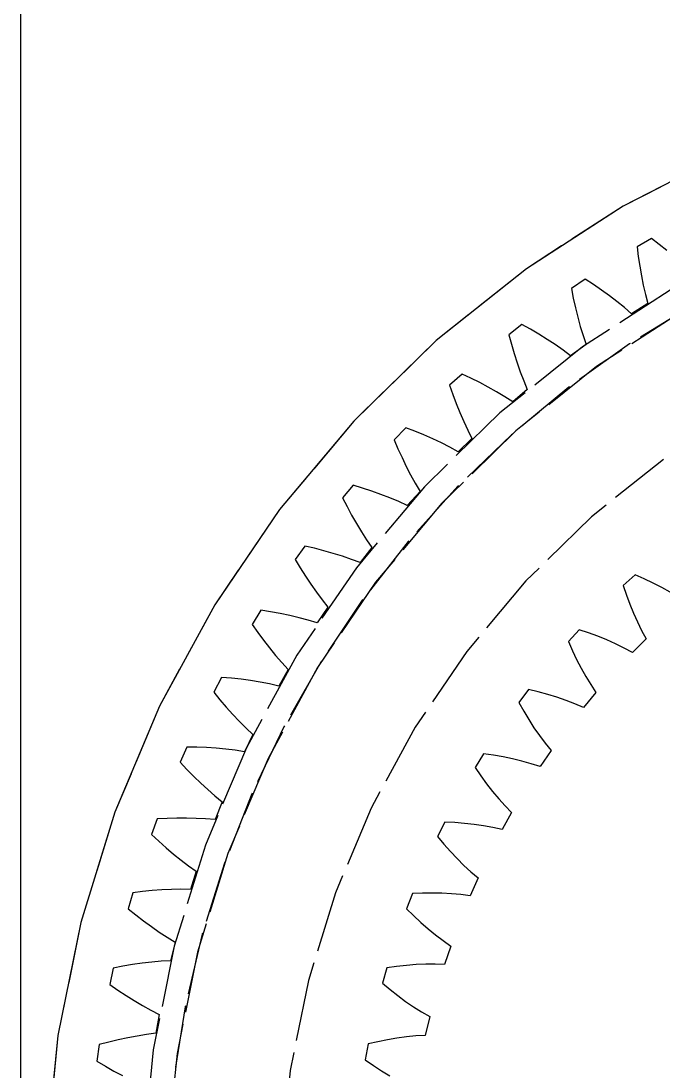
# Model space of a CAD drawing. Header units: millimetres. Extents: x -9 to 221, y -53 to 196.
# Drawn here: x 0.75 to 14.08, y 148.54 to 170.32 of the extents above; entities that cross this region are included whole.
import ezdxf

# ---------------------------------------------------------------- set-up
doc = ezdxf.new("R2010")
doc.units = ezdxf.units.MM
doc.linetypes.add('DASHED', pattern=[1.524, 1.27, -0.254])
doc.layers.add('HIDDEN', color=8, linetype='DASHED')
doc.layers.add('VISIBLE', color=7, linetype='CONTINUOUS')

msp = doc.modelspace()

# ---------------------------------------------------------------- linework, layer by layer
at = {"layer": 'HIDDEN'}
for points in [[(0.75, 81.6), (0.75, 187.1)], [(15.37911, 167.57614), (13.25, 166.48461), (11.24015, 165.18651), (9.36954, 163.69475), (7.65676, 162.02415), (6.11882, 160.19131), (4.77102, 158.21444), (3.62675, 156.11321), (2.69738, 153.90848), (1.99215, 151.62218), (1.51806, 149.27701), (1.27983, 146.8963), (1.27983, 144.5037), (1.51806, 142.12299), (1.99215, 139.77782), (2.69738, 137.49152), (3.62675, 135.28679), (4.77102, 133.18556), (6.11882, 131.20869), (7.65676, 129.37585), (9.36954, 127.70525), (11.24015, 126.21349), (13.25, 124.91539), (15.37911, 123.82386)], [(15.37911, 167.57614), (13.25, 166.48461), (11.24015, 165.18651), (9.36954, 163.69475), (7.65676, 162.02415), (6.11882, 160.19131), (4.77102, 158.21444), (3.62675, 156.11321), (2.69738, 153.90848), (1.99215, 151.62218), (1.51806, 149.27701), (1.27983, 146.8963), (1.27983, 144.5037), (1.51806, 142.12299), (1.99215, 139.77782), (2.69738, 137.49152), (3.62675, 135.28679), (4.77102, 133.18556), (6.11882, 131.20869), (7.65676, 129.37585), (9.36954, 127.70525), (11.24015, 126.21349), (13.25, 124.91539), (15.37911, 123.82386)], [(15.37911, 167.57614), (13.25, 166.48461), (11.24015, 165.18651), (9.36954, 163.69475), (7.65676, 162.02415), (6.11882, 160.19131), (4.77102, 158.21444), (3.62675, 156.11321), (2.69738, 153.90848), (1.99215, 151.62218), (1.51806, 149.27701), (1.27983, 146.8963), (1.27983, 144.5037), (1.51806, 142.12299), (1.99215, 139.77782), (2.69738, 137.49152), (3.62675, 135.28679), (4.77102, 133.18556), (6.11882, 131.20869), (7.65676, 129.37585), (9.36954, 127.70525), (11.24015, 126.21349), (13.25, 124.91539), (15.37911, 123.82386)], [(15.37911, 167.57614), (13.25, 166.48461), (11.24015, 165.18651), (9.36954, 163.69475), (7.65676, 162.02415), (6.11882, 160.19131), (4.77102, 158.21444), (3.62675, 156.11321), (2.69738, 153.90848), (1.99215, 151.62218), (1.51806, 149.27701), (1.27983, 146.8963), (1.27983, 144.5037), (1.51806, 142.12299), (1.99215, 139.77782), (2.69738, 137.49152), (3.62675, 135.28679), (4.77102, 133.18556), (6.11882, 131.20869), (7.65676, 129.37585), (9.36954, 127.70525), (11.24015, 126.21349), (13.25, 124.91539), (15.37911, 123.82386)], [(15.37911, 167.57614), (13.25, 166.48461), (11.24015, 165.18651), (9.36954, 163.69475), (7.65676, 162.02415), (6.11882, 160.19131), (4.77102, 158.21444), (3.62675, 156.11321), (2.69738, 153.90848), (1.99215, 151.62218), (1.51806, 149.27701), (1.27983, 146.8963), (1.27983, 144.5037), (1.51806, 142.12299), (1.99215, 139.77782), (2.69738, 137.49152), (3.62675, 135.28679), (4.77102, 133.18556), (6.11882, 131.20869), (7.65676, 129.37585), (9.36954, 127.70525), (11.24015, 126.21349), (13.25, 124.91539), (15.37911, 123.82386)], [(13.8377, 165.81281), (13.53795, 165.63975)], [(13.8377, 165.81281), (13.53795, 165.63975)], [(14.00044, 165.68941), (13.8377, 165.81281)], [(14.00044, 165.68941), (13.8377, 165.81281)], [(13.53795, 165.63975), (13.56344, 165.4371)], [(13.53795, 165.63975), (13.56344, 165.4371)], [(14.15902, 165.56335), (14.00044, 165.68941)], [(14.15902, 165.56335), (14.00044, 165.68941)], [(13.56344, 165.4371), (13.59332, 165.23674)], [(13.56344, 165.4371), (13.59332, 165.23674)], [(13.59332, 165.23674), (13.62772, 165.0388)], [(13.59332, 165.23674), (13.62772, 165.0388)], [(12.4625, 164.96773), (12.17556, 164.77418)], [(12.4625, 164.96773), (12.17556, 164.77418)], [(12.63346, 164.85598), (12.4625, 164.96773)], [(12.63346, 164.85598), (12.4625, 164.96773)], [(13.62772, 165.0388), (13.66682, 164.84342)], [(13.62772, 165.0388), (13.66682, 164.84342)], [(14.25, 164.75256), (12.40764, 163.56264), (10.69291, 162.19519), (9.12286, 160.6638), (7.71308, 158.9837), (6.4776, 157.17157), (5.42868, 155.24544), (4.57676, 153.22444), (3.9303, 151.12866), (3.49572, 148.97893), (3.27735, 146.79661), (3.27735, 144.60339), (3.49572, 142.42107), (3.9303, 140.27134), (4.57676, 138.17556), (5.42868, 136.15456), (6.4776, 134.22843), (7.71308, 132.4163), (9.12286, 130.7362), (10.69291, 129.20481), (12.40764, 127.83736), (14.25, 126.64744)], [(14.25, 164.75256), (12.40764, 163.56264), (10.69291, 162.19519), (9.12286, 160.6638), (7.71308, 158.9837), (6.4776, 157.17157), (5.42868, 155.24544), (4.57676, 153.22444), (3.9303, 151.12866), (3.49572, 148.97893), (3.27735, 146.79661), (3.27735, 144.60339), (3.49572, 142.42107), (3.9303, 140.27134), (4.57676, 138.17556), (5.42868, 136.15456), (6.4776, 134.22843), (7.71308, 132.4163), (9.12286, 130.7362), (10.69291, 129.20481), (12.40764, 127.83736), (14.25, 126.64744)], [(12.17556, 164.77418), (12.21512, 164.57381)], [(12.17556, 164.77418), (12.21512, 164.57381)], [(12.80044, 164.7413), (12.63346, 164.85598)], [(12.80044, 164.7413), (12.63346, 164.85598)], [(12.96328, 164.62361), (12.80044, 164.7413)], [(12.96328, 164.62361), (12.80044, 164.7413)], [(13.66682, 164.84342), (13.71083, 164.6508)], [(13.66682, 164.84342), (13.71083, 164.6508)], [(12.21512, 164.57381), (12.2589, 164.37602)], [(12.21512, 164.57381), (12.2589, 164.37602)], [(13.12174, 164.50282), (12.96328, 164.62361)], [(13.12174, 164.50282), (12.96328, 164.62361)], [(13.27558, 164.37882), (13.12174, 164.50282)], [(13.27558, 164.37882), (13.12174, 164.50282)], [(13.76005, 164.46116), (13.42445, 164.25145)], [(13.76005, 164.46116), (13.42445, 164.25145)], [(13.71083, 164.6508), (13.76005, 164.46116)], [(13.71083, 164.6508), (13.76005, 164.46116)], [(14.5, 164.31955), (12.69951, 163.15667), (11.02375, 161.8203), (9.48938, 160.32371), (8.11165, 158.68179), (6.90425, 156.91086), (5.87917, 155.0285), (5.04661, 153.05343), (4.41484, 151.00528), (3.99014, 148.90441), (3.77673, 146.77169), (3.77673, 144.62831), (3.99014, 142.49559), (4.41484, 140.39472), (5.04661, 138.34657), (5.87917, 136.3715), (6.90425, 134.48914), (8.11165, 132.71821), (9.48938, 131.07629), (11.02375, 129.5797), (12.69951, 128.24333), (14.5, 127.08045)], [(14.69683, 164.43181), (13.37921, 163.6258), (12.12285, 162.72727), (10.93425, 161.74086), (9.81954, 160.67167), (8.78446, 159.5252), (7.83437, 158.30737), (6.97416, 157.02448), (6.20828, 155.68313), (5.54068, 154.29026), (4.9748, 152.85306), (4.51357, 151.37894), (4.15936, 149.8755), (3.914, 148.35052)], [(12.2589, 164.37602), (12.30703, 164.18096)], [(12.2589, 164.37602), (12.30703, 164.18096)], [(13.42445, 164.25145), (13.27558, 164.37882)], [(13.42445, 164.25145), (13.27558, 164.37882)], [(11.1496, 164.02878), (10.87686, 163.81569)], [(11.1496, 164.02878), (10.87686, 163.81569)], [(11.32794, 163.92924), (11.1496, 164.02878)], [(11.32794, 163.92924), (11.1496, 164.02878)], [(12.30703, 164.18096), (12.35966, 163.98878)], [(12.30703, 164.18096), (12.35966, 163.98878)], [(10.87686, 163.81569), (10.9303, 163.61857)], [(10.87686, 163.81569), (10.9303, 163.61857)], [(11.50252, 163.82648), (11.32794, 163.92924)], [(11.50252, 163.82648), (11.32794, 163.92924)], [(11.67316, 163.72043), (11.50252, 163.82648)], [(11.67316, 163.72043), (11.50252, 163.82648)], [(12.35966, 163.98878), (12.417, 163.7997)], [(12.35966, 163.98878), (12.417, 163.7997)], [(10.9303, 163.61857), (10.98777, 163.42432)], [(10.9303, 163.61857), (10.98777, 163.42432)], [(11.83967, 163.61099), (11.67316, 163.72043)], [(11.83967, 163.61099), (11.67316, 163.72043)], [(12.00178, 163.49803), (11.83967, 163.61099)], [(12.00178, 163.49803), (11.83967, 163.61099)], [(12.47932, 163.61396), (12.15917, 163.38135)], [(12.47932, 163.61396), (12.15917, 163.38135)], [(12.417, 163.7997), (12.47932, 163.61396)], [(12.417, 163.7997), (12.47932, 163.61396)], [(10.98777, 163.42432), (11.04939, 163.23308)], [(10.98777, 163.42432), (11.04939, 163.23308)], [(12.15917, 163.38135), (12.00178, 163.49803)], [(12.15917, 163.38135), (12.00178, 163.49803)], [(11.04939, 163.23308), (11.11529, 163.04505)], [(11.04939, 163.23308), (11.11529, 163.04505)], [(9.90539, 163.00054), (9.64818, 162.76895)], [(9.90539, 163.00054), (9.64818, 162.76895)], [(10.09024, 162.91368), (9.90539, 163.00054)], [(10.09024, 162.91368), (9.90539, 163.00054)], [(11.11529, 163.04505), (11.18569, 162.86043)], [(11.11529, 163.04505), (11.18569, 162.86043)], [(9.64818, 162.76895), (9.71525, 162.57603)], [(9.64818, 162.76895), (9.71525, 162.57603)], [(10.27157, 162.82335), (10.09024, 162.91368)], [(10.27157, 162.82335), (10.09024, 162.91368)], [(10.44919, 162.72946), (10.27157, 162.82335)], [(10.44919, 162.72946), (10.27157, 162.82335)], [(10.62293, 162.6319), (10.44919, 162.72946)], [(10.62293, 162.6319), (10.44919, 162.72946)], [(11.18569, 162.86043), (11.26082, 162.67948)], [(11.18569, 162.86043), (11.26082, 162.67948)], [(9.71525, 162.57603), (9.78613, 162.38626)], [(9.71525, 162.57603), (9.78613, 162.38626)], [(10.79252, 162.53052), (10.62293, 162.6319)], [(10.79252, 162.53052), (10.62293, 162.6319)], [(10.95767, 162.42511), (10.79252, 162.53052)], [(10.95767, 162.42511), (10.79252, 162.53052)], [(11.26082, 162.67948), (10.95767, 162.42511)], [(11.26082, 162.67948), (10.95767, 162.42511)], [(9.78613, 162.38626), (9.86093, 162.19979)], [(9.78613, 162.38626), (9.86093, 162.19979)], [(9.86093, 162.19979), (9.9398, 162.01681)], [(9.86093, 162.19979), (9.9398, 162.01681)], [(8.73595, 161.88801), (8.49552, 161.63904)], [(8.73595, 161.88801), (8.49552, 161.63904)], [(8.92641, 161.81425), (8.73595, 161.88801)], [(8.92641, 161.81425), (8.73595, 161.88801)], [(9.9398, 162.01681), (10.02289, 161.83755)], [(9.9398, 162.01681), (10.02289, 161.83755)], [(8.49552, 161.63904), (8.57588, 161.45127)], [(8.49552, 161.63904), (8.57588, 161.45127)], [(9.11359, 161.73679), (8.92641, 161.81425)], [(9.11359, 161.73679), (8.92641, 161.81425)], [(9.29733, 161.65553), (9.11359, 161.73679)], [(9.29733, 161.65553), (9.11359, 161.73679)], [(9.47745, 161.57033), (9.29733, 161.65553)], [(9.47745, 161.57033), (9.29733, 161.65553)], [(10.11047, 161.66228), (9.8258, 161.38739)], [(10.11047, 161.66228), (9.8258, 161.38739)], [(10.02289, 161.83755), (10.11047, 161.66228)], [(10.02289, 161.83755), (10.11047, 161.66228)], [(8.57588, 161.45127), (8.65982, 161.26691)], [(8.57588, 161.45127), (8.65982, 161.26691)], [(9.6537, 161.48102), (9.47745, 161.57033)], [(9.6537, 161.48102), (9.47745, 161.57033)], [(9.8258, 161.38739), (9.6537, 161.48102)], [(9.8258, 161.38739), (9.6537, 161.48102)], [(14.0859, 161.22831), (12.59526, 160.03957), (11.23038, 158.7083), (10.00484, 157.24776), (8.93081, 155.67245), (8.01897, 153.99803), (7.27838, 152.24114), (6.7164, 150.41924), (6.33861, 148.55043), (6.14877, 146.6533), (6.14877, 144.7467), (6.33861, 142.84957), (6.7164, 140.98076), (7.27838, 139.15886), (8.01897, 137.40197), (8.93081, 135.72755), (10.00484, 134.15224), (11.23038, 132.6917), (12.59526, 131.36043), (14.0859, 130.17169)], [(14.0859, 161.22831), (12.59526, 160.03957), (11.23038, 158.7083), (10.00484, 157.24776), (8.93081, 155.67245), (8.01897, 153.99803), (7.27838, 152.24114), (6.7164, 150.41924), (6.33861, 148.55043), (6.14877, 146.6533), (6.14877, 144.7467), (6.33861, 142.84957), (6.7164, 140.98076), (7.27838, 139.15886), (8.01897, 137.40197), (8.93081, 135.72755), (10.00484, 134.15224), (11.23038, 132.6917), (12.59526, 131.36043), (14.0859, 130.17169)], [(8.65982, 161.26691), (8.74745, 161.08611)], [(8.65982, 161.26691), (8.74745, 161.08611)], [(8.74745, 161.08611), (8.83889, 160.90908)], [(8.74745, 161.08611), (8.83889, 160.90908)], [(8.83889, 160.90908), (8.93429, 160.73605)], [(8.83889, 160.90908), (8.93429, 160.73605)], [(7.64696, 160.69662), (7.42448, 160.43148)], [(7.64696, 160.69662), (7.42448, 160.43148)], [(7.8421, 160.63632), (7.64696, 160.69662)], [(7.8421, 160.63632), (7.64696, 160.69662)], [(8.03422, 160.57211), (7.8421, 160.63632)], [(8.03422, 160.57211), (7.8421, 160.63632)], [(8.22319, 160.50386), (8.03422, 160.57211)], [(8.22319, 160.50386), (8.03422, 160.57211)], [(9.03387, 160.56732), (8.76908, 160.27324)], [(9.03387, 160.56732), (8.76908, 160.27324)], [(8.93429, 160.73605), (9.03387, 160.56732)], [(8.93429, 160.73605), (9.03387, 160.56732)], [(7.42448, 160.43148), (7.51774, 160.24977)], [(7.42448, 160.43148), (7.51774, 160.24977)], [(8.40881, 160.43143), (8.22319, 160.50386)], [(8.40881, 160.43143), (8.22319, 160.50386)], [(8.59087, 160.35464), (8.40881, 160.43143)], [(8.59087, 160.35464), (8.40881, 160.43143)], [(8.76908, 160.27324), (8.59087, 160.35464)], [(8.76908, 160.27324), (8.59087, 160.35464)], [(7.51774, 160.24977), (7.61434, 160.07171)], [(7.51774, 160.24977), (7.61434, 160.07171)], [(7.61434, 160.07171), (7.71437, 159.89747)], [(7.61434, 160.07171), (7.71437, 159.89747)], [(7.71437, 159.89747), (7.81793, 159.72725)], [(7.71437, 159.89747), (7.81793, 159.72725)], [(7.81793, 159.72725), (7.92517, 159.56129)], [(7.81793, 159.72725), (7.92517, 159.56129)], [(7.92517, 159.56129), (8.03628, 159.39992)], [(7.92517, 159.56129), (8.03628, 159.39992)], [(6.64373, 159.43216), (6.44029, 159.15215)], [(6.64373, 159.43216), (6.44029, 159.15215)], [(6.84259, 159.38563), (6.64373, 159.43216)], [(6.84259, 159.38563), (6.64373, 159.43216)], [(7.03874, 159.33497), (6.84259, 159.38563)], [(7.03874, 159.33497), (6.84259, 159.38563)], [(7.232, 159.28007), (7.03874, 159.33497)], [(7.232, 159.28007), (7.03874, 159.33497)], [(7.42222, 159.22076), (7.232, 159.28007)], [(7.42222, 159.22076), (7.232, 159.28007)], [(8.03628, 159.39992), (7.79265, 159.08809)], [(8.03628, 159.39992), (7.79265, 159.08809)], [(6.44029, 159.15215), (6.546, 158.97739)], [(6.44029, 159.15215), (6.546, 158.97739)], [(7.60919, 159.15686), (7.42222, 159.22076)], [(7.60919, 159.15686), (7.42222, 159.22076)], [(7.79265, 159.08809), (7.60919, 159.15686)], [(7.79265, 159.08809), (7.60919, 159.15686)], [(6.546, 158.97739), (6.65478, 158.8065)], [(6.546, 158.97739), (6.65478, 158.8065)], [(6.65478, 158.8065), (6.76672, 158.63966)], [(6.65478, 158.8065), (6.76672, 158.63966)], [(13.5008, 158.83762), (13.25251, 158.61126)], [(13.5008, 158.83762), (13.25251, 158.61126)], [(13.68876, 158.75389), (13.5008, 158.83762)], [(13.68876, 158.75389), (13.5008, 158.83762)], [(6.76672, 158.63966), (6.88191, 158.47708)], [(6.76672, 158.63966), (6.88191, 158.47708)], [(13.25251, 158.61126), (13.31853, 158.41638)], [(13.25251, 158.61126), (13.31853, 158.41638)], [(13.8722, 158.66565), (13.68876, 158.75389)], [(13.8722, 158.66565), (13.68876, 158.75389)], [(14.05085, 158.57276), (13.8722, 158.66565)], [(14.05085, 158.57276), (13.8722, 158.66565)], [(6.88191, 158.47708), (7.00046, 158.31901)], [(6.88191, 158.47708), (7.00046, 158.31901)], [(13.31853, 158.41638), (13.38946, 158.22558)], [(13.31853, 158.41638), (13.38946, 158.22558)], [(14.22438, 158.47503), (14.05085, 158.57276)], [(14.22438, 158.47503), (14.05085, 158.57276)], [(7.12256, 158.16578), (6.90127, 157.83771)], [(7.12256, 158.16578), (6.90127, 157.83771)], [(7.00046, 158.31901), (7.12256, 158.16578)], [(7.00046, 158.31901), (7.12256, 158.16578)], [(13.38946, 158.22558), (13.46548, 158.03912)], [(13.38946, 158.22558), (13.46548, 158.03912)], [(5.73114, 158.1008), (5.54773, 157.80728)], [(5.73114, 158.1008), (5.54773, 157.80728)], [(5.93277, 158.06825), (5.73114, 158.1008)], [(5.93277, 158.06825), (5.73114, 158.1008)], [(6.13197, 158.0314), (5.93277, 158.06825)], [(6.13197, 158.0314), (5.93277, 158.06825)], [(6.3286, 157.99011), (6.13197, 158.0314)], [(6.3286, 157.99011), (6.13197, 158.0314)], [(6.52249, 157.94422), (6.3286, 157.99011)], [(6.52249, 157.94422), (6.3286, 157.99011)], [(6.71346, 157.89352), (6.52249, 157.94422)], [(6.71346, 157.89352), (6.52249, 157.94422)], [(13.46548, 158.03912), (13.54679, 157.85732)], [(13.46548, 158.03912), (13.54679, 157.85732)], [(5.54773, 157.80728), (5.66537, 157.64032)], [(5.54773, 157.80728), (5.66537, 157.64032)], [(6.90127, 157.83771), (6.71346, 157.89352)], [(6.90127, 157.83771), (6.71346, 157.89352)], [(13.54679, 157.85732), (13.63371, 157.68058)], [(13.54679, 157.85732), (13.63371, 157.68058)], [(5.66537, 157.64032), (5.78582, 157.47744)], [(5.66537, 157.64032), (5.78582, 157.47744)], [(12.33874, 157.69749), (12.11238, 157.4492)], [(12.33874, 157.69749), (12.11238, 157.4492)], [(12.53362, 157.63147), (12.33874, 157.69749)], [(12.53362, 157.63147), (12.33874, 157.69749)], [(12.72442, 157.56054), (12.53362, 157.63147)], [(12.72442, 157.56054), (12.53362, 157.63147)], [(12.91088, 157.48452), (12.72442, 157.56054)], [(12.91088, 157.48452), (12.72442, 157.56054)], [(13.7267, 157.50947), (13.44053, 157.2233)], [(13.7267, 157.50947), (13.44053, 157.2233)], [(13.63371, 157.68058), (13.7267, 157.50947)], [(13.63371, 157.68058), (13.7267, 157.50947)], [(5.78582, 157.47744), (5.90912, 157.31881)], [(5.78582, 157.47744), (5.90912, 157.31881)], [(5.90912, 157.31881), (6.03537, 157.16466)], [(5.90912, 157.31881), (6.03537, 157.16466)], [(12.11238, 157.4492), (12.19611, 157.26124)], [(12.11238, 157.4492), (12.19611, 157.26124)], [(13.09268, 157.40321), (12.91088, 157.48452)], [(13.09268, 157.40321), (12.91088, 157.48452)], [(13.26942, 157.31629), (13.09268, 157.40321)], [(13.26942, 157.31629), (13.09268, 157.40321)], [(13.44053, 157.2233), (13.26942, 157.31629)], [(13.44053, 157.2233), (13.26942, 157.31629)], [(6.03537, 157.16466), (6.16466, 157.01525)], [(6.03537, 157.16466), (6.16466, 157.01525)], [(12.19611, 157.26124), (12.28435, 157.0778)], [(12.19611, 157.26124), (12.28435, 157.0778)], [(12.28435, 157.0778), (12.37724, 156.89915)], [(12.28435, 157.0778), (12.37724, 156.89915)], [(6.29714, 156.87091), (6.09928, 156.5282)], [(6.29714, 156.87091), (6.09928, 156.5282)], [(6.16466, 157.01525), (6.29714, 156.87091)], [(6.16466, 157.01525), (6.29714, 156.87091)], [(12.37724, 156.89915), (12.47497, 156.72562)], [(12.37724, 156.89915), (12.47497, 156.72562)], [(4.91365, 156.70903), (4.75116, 156.40343)], [(4.91365, 156.70903), (4.75116, 156.40343)], [(5.11706, 156.69062), (4.91365, 156.70903)], [(5.11706, 156.69062), (4.91365, 156.70903)], [(5.31835, 156.66776), (5.11706, 156.69062)], [(5.31835, 156.66776), (5.11706, 156.69062)], [(5.51737, 156.64028), (5.31835, 156.66776)], [(5.51737, 156.64028), (5.31835, 156.66776)], [(5.714, 156.60803), (5.51737, 156.64028)], [(5.714, 156.60803), (5.51737, 156.64028)], [(12.47497, 156.72562), (12.57783, 156.55766)], [(12.47497, 156.72562), (12.57783, 156.55766)], [(4.75116, 156.40343), (4.88017, 156.24508)], [(4.75116, 156.40343), (4.88017, 156.24508)], [(5.90804, 156.57077), (5.714, 156.60803)], [(5.90804, 156.57077), (5.714, 156.60803)], [(6.09928, 156.5282), (5.90804, 156.57077)], [(6.09928, 156.5282), (5.90804, 156.57077)], [(11.28682, 156.45501), (11.08435, 156.18689)], [(11.28682, 156.45501), (11.08435, 156.18689)], [(11.48697, 156.40725), (11.28682, 156.45501)], [(11.48697, 156.40725), (11.28682, 156.45501)], [(11.6835, 156.35423), (11.48697, 156.40725)], [(11.6835, 156.35423), (11.48697, 156.40725)], [(12.57783, 156.55766), (12.68622, 156.39586)], [(12.57783, 156.55766), (12.68622, 156.39586)], [(4.88017, 156.24508), (5.01168, 156.091)], [(4.88017, 156.24508), (5.01168, 156.091)], [(11.08435, 156.18689), (11.18505, 156.00746)], [(11.08435, 156.18689), (11.18505, 156.00746)], [(11.87618, 156.29574), (11.6835, 156.35423)], [(11.87618, 156.29574), (11.6835, 156.35423)], [(12.06471, 156.23155), (11.87618, 156.29574)], [(12.06471, 156.23155), (11.87618, 156.29574)], [(12.24871, 156.16131), (12.06471, 156.23155)], [(12.24871, 156.16131), (12.06471, 156.23155)], [(12.68622, 156.39586), (12.42767, 156.0845)], [(12.68622, 156.39586), (12.42767, 156.0845)], [(5.01168, 156.091), (5.14575, 155.94136)], [(5.01168, 156.091), (5.14575, 155.94136)], [(11.18505, 156.00746), (11.28984, 155.83294)], [(11.18505, 156.00746), (11.28984, 155.83294)], [(12.42767, 156.0845), (12.24871, 156.16131)], [(12.42767, 156.0845), (12.24871, 156.16131)], [(5.14575, 155.94136), (5.28244, 155.79639)], [(5.14575, 155.94136), (5.28244, 155.79639)], [(5.28244, 155.79639), (5.42184, 155.65636)], [(5.28244, 155.79639), (5.42184, 155.65636)], [(11.28984, 155.83294), (11.39882, 155.66362)], [(11.28984, 155.83294), (11.39882, 155.66362)], [(5.42184, 155.65636), (5.56407, 155.52161)], [(5.42184, 155.65636), (5.56407, 155.52161)], [(11.39882, 155.66362), (11.51215, 155.49986)], [(11.39882, 155.66362), (11.51215, 155.49986)], [(5.56407, 155.52161), (5.39059, 155.16594)], [(5.56407, 155.52161), (5.39059, 155.16594)], [(11.51215, 155.49986), (11.63007, 155.3421)], [(11.51215, 155.49986), (11.63007, 155.3421)], [(11.63007, 155.3421), (11.75292, 155.19099)], [(11.63007, 155.3421), (11.75292, 155.19099)], [(4.19524, 155.26362), (4.05446, 154.94743)], [(4.19524, 155.26362), (4.05446, 154.94743)], [(4.39944, 155.25945), (4.19524, 155.26362)], [(4.39944, 155.25945), (4.19524, 155.26362)], [(4.60183, 155.25068), (4.39944, 155.25945)], [(4.60183, 155.25068), (4.39944, 155.25945)], [(4.80228, 155.23716), (4.60183, 155.25068)], [(4.80228, 155.23716), (4.60183, 155.25068)], [(5.00068, 155.2187), (4.80228, 155.23716)], [(5.00068, 155.2187), (4.80228, 155.23716)], [(5.19685, 155.19506), (5.00068, 155.2187)], [(5.19685, 155.19506), (5.00068, 155.2187)], [(5.39059, 155.16594), (5.19685, 155.19506)], [(5.39059, 155.16594), (5.19685, 155.19506)], [(10.35404, 155.12078), (10.17717, 154.83511)], [(10.35404, 155.12078), (10.17717, 154.83511)], [(10.55774, 155.09169), (10.35404, 155.12078)], [(10.55774, 155.09169), (10.35404, 155.12078)], [(10.75832, 155.05702), (10.55774, 155.09169)], [(10.75832, 155.05702), (10.55774, 155.09169)], [(11.75292, 155.19099), (11.52421, 154.85711)], [(11.75292, 155.19099), (11.52421, 154.85711)], [(4.05446, 154.94743), (4.1942, 154.79847)], [(4.05446, 154.94743), (4.1942, 154.79847)], [(10.95557, 155.01656), (10.75832, 155.05702)], [(10.95557, 155.01656), (10.75832, 155.05702)], [(11.14922, 154.97004), (10.95557, 155.01656)], [(11.14922, 154.97004), (10.95557, 155.01656)], [(11.33892, 154.91708), (11.14922, 154.97004)], [(11.33892, 154.91708), (11.14922, 154.97004)], [(11.52421, 154.85711), (11.33892, 154.91708)], [(11.52421, 154.85711), (11.33892, 154.91708)], [(4.1942, 154.79847), (4.33614, 154.65393)], [(4.1942, 154.79847), (4.33614, 154.65393)], [(4.33614, 154.65393), (4.48032, 154.51401)], [(4.33614, 154.65393), (4.48032, 154.51401)], [(10.17717, 154.83511), (10.294, 154.66574)], [(10.17717, 154.83511), (10.294, 154.66574)], [(10.294, 154.66574), (10.41445, 154.50164)], [(10.294, 154.66574), (10.41445, 154.50164)], [(4.48032, 154.51401), (4.62679, 154.37893)], [(4.48032, 154.51401), (4.62679, 154.37893)], [(10.41445, 154.50164), (10.53858, 154.3431)], [(10.41445, 154.50164), (10.53858, 154.3431)], [(4.62679, 154.37893), (4.77562, 154.24896)], [(4.62679, 154.37893), (4.77562, 154.24896)], [(4.77562, 154.24896), (4.9269, 154.12447)], [(4.77562, 154.24896), (4.9269, 154.12447)], [(10.53858, 154.3431), (10.66654, 154.19049)], [(10.53858, 154.3431), (10.66654, 154.19049)], [(4.9269, 154.12447), (4.77866, 153.75755)], [(4.9269, 154.12447), (4.77866, 153.75755)], [(10.66654, 154.19049), (10.79851, 154.04428)], [(10.66654, 154.19049), (10.79851, 154.04428)], [(10.79851, 154.04428), (10.93478, 153.90515)], [(10.79851, 154.04428), (10.93478, 153.90515)], [(3.9859, 153.78707), (3.7834, 153.7817)], [(3.9859, 153.78707), (3.7834, 153.7817)], [(4.18682, 153.78756), (3.9859, 153.78707)], [(4.18682, 153.78756), (3.9859, 153.78707)], [(4.38601, 153.78299), (4.18682, 153.78756)], [(4.38601, 153.78299), (4.18682, 153.78756)], [(4.58335, 153.77309), (4.38601, 153.78299)], [(4.58335, 153.77309), (4.38601, 153.78299)], [(10.93478, 153.90515), (10.73785, 153.55159)], [(10.93478, 153.90515), (10.73785, 153.55159)], [(3.57941, 153.77161), (3.46103, 153.44637)], [(3.57941, 153.77161), (3.46103, 153.44637)], [(3.7834, 153.7817), (3.57941, 153.77161)], [(3.7834, 153.7817), (3.57941, 153.77161)], [(4.77866, 153.75755), (4.58335, 153.77309)], [(4.77866, 153.75755), (4.58335, 153.77309)], [(9.54834, 153.70616), (9.39858, 153.4054)], [(9.54834, 153.70616), (9.39858, 153.4054)], [(9.75385, 153.69599), (9.54834, 153.70616)], [(9.75385, 153.69599), (9.54834, 153.70616)], [(9.95678, 153.67998), (9.75385, 153.69599)], [(9.95678, 153.67998), (9.75385, 153.69599)], [(10.15693, 153.6579), (9.95678, 153.67998)], [(10.15693, 153.6579), (9.95678, 153.67998)], [(10.35404, 153.62944), (10.15693, 153.6579)], [(10.35404, 153.62944), (10.15693, 153.6579)], [(10.54782, 153.59421), (10.35404, 153.62944)], [(10.54782, 153.59421), (10.35404, 153.62944)], [(10.73785, 153.55159), (10.54782, 153.59421)], [(10.73785, 153.55159), (10.54782, 153.59421)], [(3.46103, 153.44637), (3.61081, 153.30753)], [(3.46103, 153.44637), (3.61081, 153.30753)], [(9.39858, 153.4054), (9.53055, 153.24753)], [(9.39858, 153.4054), (9.53055, 153.24753)], [(3.61081, 153.30753), (3.76249, 153.17324)], [(3.61081, 153.30753), (3.76249, 153.17324)], [(3.76249, 153.17324), (3.91608, 153.04372)], [(3.76249, 153.17324), (3.91608, 153.04372)], [(9.53055, 153.24753), (9.66562, 153.09524)], [(9.53055, 153.24753), (9.66562, 153.09524)], [(3.91608, 153.04372), (4.07161, 152.91918)], [(3.91608, 153.04372), (4.07161, 152.91918)], [(4.07161, 152.91918), (4.22914, 152.79992)], [(4.07161, 152.91918), (4.22914, 152.79992)], [(9.66562, 153.09524), (9.80385, 152.94883)], [(9.66562, 153.09524), (9.80385, 152.94883)], [(9.80385, 152.94883), (9.94535, 152.80867)], [(9.80385, 152.94883), (9.94535, 152.80867)], [(4.22914, 152.79992), (4.38875, 152.68628)], [(4.22914, 152.79992), (4.38875, 152.68628)], [(9.94535, 152.80867), (10.09024, 152.67527)], [(9.94535, 152.80867), (10.09024, 152.67527)], [(4.38875, 152.68628), (4.26646, 152.30992)], [(4.38875, 152.68628), (4.26646, 152.30992)], [(10.23877, 152.54931), (10.0753, 152.17908)], [(10.23877, 152.54931), (10.0753, 152.17908)], [(10.09024, 152.67527), (10.23877, 152.54931)], [(10.09024, 152.67527), (10.23877, 152.54931)], [(3.27194, 152.26458), (3.06915, 152.24029)], [(3.27194, 152.26458), (3.06915, 152.24029)], [(3.47358, 152.28406), (3.27194, 152.26458)], [(3.47358, 152.28406), (3.27194, 152.26458)], [(3.67396, 152.29857), (3.47358, 152.28406)], [(3.67396, 152.29857), (3.47358, 152.28406)], [(3.873, 152.3079), (3.67396, 152.29857)], [(3.873, 152.3079), (3.67396, 152.29857)], [(4.07055, 152.3118), (3.873, 152.3079)], [(4.07055, 152.3118), (3.873, 152.3079)], [(4.26646, 152.30992), (4.07055, 152.3118)], [(4.26646, 152.30992), (4.07055, 152.3118)], [(3.06915, 152.24029), (2.97374, 151.90758)], [(3.06915, 152.24029), (2.97374, 151.90758)], [(8.87661, 152.22324), (8.75524, 151.90995)], [(8.87661, 152.22324), (8.75524, 151.90995)], [(9.08218, 152.23208), (8.87661, 152.22324)], [(9.08218, 152.23208), (8.87661, 152.22324)], [(9.28572, 152.23486), (9.08218, 152.23208)], [(9.28572, 152.23486), (9.08218, 152.23208)], [(9.48705, 152.23134), (9.28572, 152.23486)], [(9.48705, 152.23134), (9.28572, 152.23486)], [(9.68595, 152.22119), (9.48705, 152.23134)], [(9.68595, 152.22119), (9.48705, 152.23134)], [(9.88215, 152.20399), (9.68595, 152.22119)], [(9.88215, 152.20399), (9.68595, 152.22119)], [(10.0753, 152.17908), (9.88215, 152.20399)], [(10.0753, 152.17908), (9.88215, 152.20399)], [(2.97374, 151.90758), (3.13285, 151.77952)], [(2.97374, 151.90758), (3.13285, 151.77952)], [(8.75524, 151.90995), (8.9012, 151.76492)], [(8.75524, 151.90995), (8.9012, 151.76492)], [(3.13285, 151.77952), (3.29352, 151.65615)], [(3.13285, 151.77952), (3.29352, 151.65615)], [(3.29352, 151.65615), (3.45578, 151.53765)], [(3.29352, 151.65615), (3.45578, 151.53765)], [(8.9012, 151.76492), (9.04975, 151.62575)], [(8.9012, 151.76492), (9.04975, 151.62575)], [(9.04975, 151.62575), (9.20091, 151.49272)], [(9.04975, 151.62575), (9.20091, 151.49272)], [(3.45578, 151.53765), (3.61962, 151.42427)], [(3.45578, 151.53765), (3.61962, 151.42427)], [(3.61962, 151.42427), (3.78509, 151.31628)], [(3.61962, 151.42427), (3.78509, 151.31628)], [(9.20091, 151.49272), (9.35473, 151.36622)], [(9.20091, 151.49272), (9.35473, 151.36622)], [(3.78509, 151.31628), (3.95223, 151.21405)], [(3.78509, 151.31628), (3.95223, 151.21405)], [(3.95223, 151.21405), (3.85649, 150.83008)], [(3.95223, 151.21405), (3.85649, 150.83008)], [(9.35473, 151.36622), (9.51131, 151.24675)], [(9.35473, 151.36622), (9.51131, 151.24675)], [(9.51131, 151.24675), (9.67083, 151.13503)], [(9.51131, 151.24675), (9.67083, 151.13503)], [(9.67083, 151.13503), (9.54222, 150.7513)], [(9.67083, 151.13503), (9.54222, 150.7513)], [(3.06734, 150.74897), (2.86755, 150.71547)], [(3.06734, 150.74897), (2.86755, 150.71547)], [(3.26623, 150.77743), (3.06734, 150.74897)], [(3.26623, 150.77743), (3.06734, 150.74897)], [(3.46413, 150.80062), (3.26623, 150.77743)], [(3.46413, 150.80062), (3.26623, 150.77743)], [(3.66092, 150.81829), (3.46413, 150.80062)], [(3.66092, 150.81829), (3.46413, 150.80062)], [(3.85649, 150.83008), (3.66092, 150.81829)], [(3.85649, 150.83008), (3.66092, 150.81829)], [(8.75086, 150.73398), (8.54845, 150.71244)], [(8.75086, 150.73398), (8.54845, 150.71244)], [(8.95166, 150.74905), (8.75086, 150.73398)], [(8.95166, 150.74905), (8.75086, 150.73398)], [(9.15064, 150.7573), (8.95166, 150.74905)], [(9.15064, 150.7573), (8.95166, 150.74905)], [(9.34759, 150.75827), (9.15064, 150.7573)], [(9.34759, 150.75827), (9.15064, 150.7573)], [(9.54222, 150.7513), (9.34759, 150.75827)], [(9.54222, 150.7513), (9.34759, 150.75827)], [(2.66695, 150.6771), (2.59499, 150.33855)], [(2.66695, 150.6771), (2.59499, 150.33855)], [(2.86755, 150.71547), (2.66695, 150.6771)], [(2.86755, 150.71547), (2.66695, 150.6771)], [(8.34457, 150.68467), (8.25262, 150.36151)], [(8.34457, 150.68467), (8.25262, 150.36151)], [(8.54845, 150.71244), (8.34457, 150.68467)], [(8.54845, 150.71244), (8.34457, 150.68467)], [(2.59499, 150.33855), (2.76264, 150.2219)], [(2.59499, 150.33855), (2.76264, 150.2219)], [(8.25262, 150.36151), (8.41135, 150.23058)], [(8.25262, 150.36151), (8.41135, 150.23058)], [(2.76264, 150.2219), (2.93153, 150.11003)], [(2.76264, 150.2219), (2.93153, 150.11003)], [(2.93153, 150.11003), (3.10165, 150.00314)], [(2.93153, 150.11003), (3.10165, 150.00314)], [(8.41135, 150.23058), (8.5721, 150.1057)], [(8.41135, 150.23058), (8.5721, 150.1057)], [(8.5721, 150.1057), (8.73489, 149.98718)], [(8.5721, 150.1057), (8.73489, 149.98718)], [(3.10165, 150.00314), (3.273, 149.90146)], [(3.10165, 150.00314), (3.273, 149.90146)], [(3.273, 149.90146), (3.4456, 149.80528)], [(3.273, 149.90146), (3.4456, 149.80528)], [(8.73489, 149.98718), (8.89972, 149.87541)], [(8.73489, 149.98718), (8.89972, 149.87541)], [(8.89972, 149.87541), (9.06666, 149.77091)], [(8.89972, 149.87541), (9.06666, 149.77091)], [(3.4456, 149.80528), (3.61946, 149.71496)], [(3.4456, 149.80528), (3.61946, 149.71496)], [(3.61946, 149.71496), (3.55075, 149.32525)], [(3.61946, 149.71496), (3.55075, 149.32525)], [(9.06666, 149.77091), (9.23581, 149.67438)], [(9.06666, 149.77091), (9.23581, 149.67438)], [(9.23581, 149.67438), (9.14315, 149.28042)], [(9.23581, 149.67438), (9.14315, 149.28042)], [(2.9656, 149.23155), (2.76918, 149.18929)], [(2.9656, 149.23155), (2.76918, 149.18929)], [(3.16139, 149.26849), (2.9656, 149.23155)], [(3.16139, 149.26849), (2.9656, 149.23155)], [(3.35648, 149.29984), (3.16139, 149.26849)], [(3.35648, 149.29984), (3.16139, 149.26849)], [(3.55075, 149.32525), (3.35648, 149.29984)], [(3.55075, 149.32525), (3.35648, 149.29984)], [(8.55532, 149.22369), (8.35677, 149.19016)], [(8.55532, 149.22369), (8.35677, 149.19016)], [(8.75269, 149.25027), (8.55532, 149.22369)], [(8.75269, 149.25027), (8.55532, 149.22369)], [(8.94871, 149.26941), (8.75269, 149.25027)], [(8.94871, 149.26941), (8.75269, 149.25027)], [(9.14315, 149.28042), (8.94871, 149.26941)], [(9.14315, 149.28042), (8.94871, 149.26941)], [(2.37478, 149.08966), (2.32661, 148.74691)], [(2.37478, 149.08966), (2.32661, 148.74691)], [(2.57221, 149.14194), (2.37478, 149.08966)], [(2.57221, 149.14194), (2.37478, 149.08966)], [(2.76918, 149.18929), (2.57221, 149.14194)], [(2.76918, 149.18929), (2.57221, 149.14194)], [(7.95675, 149.10357), (7.89502, 148.77331)], [(7.95675, 149.10357), (7.89502, 148.77331)], [(8.1572, 149.15003), (7.95675, 149.10357)], [(8.1572, 149.15003), (7.95675, 149.10357)], [(8.35677, 149.19016), (8.1572, 149.15003)], [(8.35677, 149.19016), (8.1572, 149.15003)], [(7.89502, 148.77331), (8.06515, 148.65757)], [(7.89502, 148.77331), (8.06515, 148.65757)], [(2.32661, 148.74691), (2.50199, 148.64224)], [(2.32661, 148.74691), (2.50199, 148.64224)], [(2.50199, 148.64224), (2.67827, 148.54243)], [(2.50199, 148.64224), (2.67827, 148.54243)], [(8.06515, 148.65757), (8.23674, 148.54806)], [(8.06515, 148.65757), (8.23674, 148.54806)], [(2.67827, 148.54243), (2.85543, 148.44767)], [(2.67827, 148.54243), (2.85543, 148.44767)], [(8.23674, 148.54806), (8.40977, 148.44507)], [(8.23674, 148.54806), (8.40977, 148.44507)]]:
    msp.add_lwpolyline(points, dxfattribs=at)
at = {"layer": 'VISIBLE'}
for points in [[(0.75, 81.6), (0.75, 187.1)], [(15.37911, 167.57614), (13.25, 166.48461), (11.24015, 165.18651), (9.36954, 163.69475), (7.65676, 162.02415), (6.11882, 160.19131), (4.77102, 158.21444), (3.62675, 156.11321), (2.69738, 153.90848), (1.99215, 151.62218), (1.51806, 149.27701), (1.27983, 146.8963), (1.27983, 144.5037), (1.51806, 142.12299), (1.99215, 139.77782), (2.69738, 137.49152), (3.62675, 135.28679), (4.77102, 133.18556), (6.11882, 131.20869), (7.65676, 129.37585), (9.36954, 127.70525), (11.24015, 126.21349), (13.25, 124.91539), (15.37911, 123.82386)]]:
    msp.add_lwpolyline(points, dxfattribs=at)

doc.saveas('drawing.dxf')
